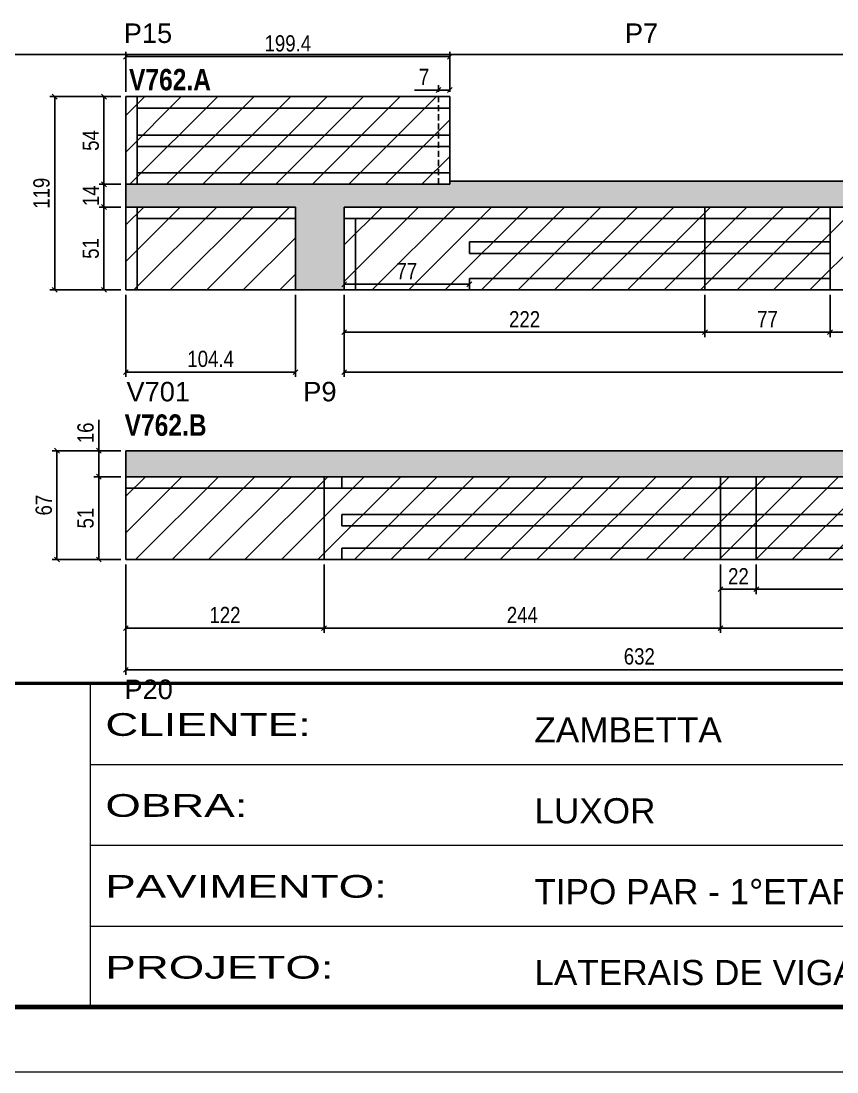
# Model space of a CAD drawing. Extents: x 3309 to 9563, y -2522 to 14608.
# Drawn here: x 3692 to 4194, y 7815 to 8462 of the extents above; entities that cross this region are included whole.
import ezdxf

# ---------------------------------------------------------------- set-up
doc = ezdxf.new("R2010")
doc.units = 0
doc.header["$PDMODE"] = 35
doc.header["$PDSIZE"] = -10
for name, pattern in [('CONTINUO', [0]), ('DASHED', [0.75, 0.5, -0.25]), ('HIDDEN', [0.375, 0.25, -0.125])]:
    doc.linetypes.add(name, pattern=pattern)
for name, color, linetype in [('5', 5, 'Continuous'), ('COTA', 241, 'Continuous'), ('NOMENCLATURA', 7, 'Continuous'), ('Painéis', 200, 'Continuous'), ('SARR_2.2x7', 40, 'Continuous')]:
    doc.layers.add(name, color=color, linetype=linetype)
for name, color, linetype, lineweight in [('Folhas', 255, 'Continuous', 9), ('Hachura', 251, 'Continuous', 9), ('SARRAFO DE PRESSAO', 251, 'DASHED', 9)]:
    doc.layers.add(name, color=color, linetype=linetype, lineweight=lineweight)
doc.styles.add('ARIAL', font='arial.ttf')
doc.styles.add('COTA TECNICA', font='techl___.ttf', dxfattribs={"height": 10})
doc.styles.get("Standard").update_dxf_attribs({"font": 'arial.ttf'})
doc.styles.add('TECNICA', font='techb___.ttf', dxfattribs={"height": 10})
doc.styles.add('Tecnologia', font='')
doc.styles.get('Tecnologia').set_extended_font_data('Forgotten Futurist')
doc.dimstyles.new('PAINEL', dxfattribs={"dimtxt": 10, "dimasz": 3, "dimexe": 3, "dimexo": 3, "dimgap": 3, "dimtad": 1, "dimdec": 1, "dimzin": 12, "dimdsep": 46, "dimtxsty": 'COTA TECNICA', "dimblk1": 'OBLIQUE', "dimblk2": 'OBLIQUE', "dimsah": 1, "dimcen": 0.9, "dimclrd": 4, "dimclre": 4, "dimclrt": 240, "dimadec": 1, "dimazin": 3, "dimtfac": 1, "dimtdec": 1, "dimtmove": 0, "dimatfit": 3, "dimfxl": 1, "dimtolj": 1, "dimtzin": 12, "dimarcsym": 0})

# ---------------------------------------------------------------- blocks, each defined once
blk = doc.blocks.new('9999999999')
at = {"color": 30, "linetype": 'CONTINUO'}
for p, q in [((98564.56, 34230.21), (98564.56, 34429.45)), ((98564.56, 34379.64), (99583.98, 34379.64)), ((98564.56, 34329.83), (99487.98, 34329.83)), ((98564.56, 34280.02), (99487.98, 34280.02))]:
    blk.add_line(p, q, dxfattribs=at)
at = {"color": 30, "linetype": 'CONTINUO', "const_width": 2}
blk.add_lwpolyline([(99583.98, 34230.21), (99583.98, 34414.45, 0.414214), (99568.98, 34429.45), (98228.98, 34429.45, 0.414214), (98213.98, 34414.45), (98213.98, 34245.21, 0.414214), (98228.98, 34230.21), (99583.98, 34230.21)], format="xyb", dxfattribs=at)
at = {"layer": 'Folhas'}
blk.add_lwpolyline([(98138.98, 34190.21), (99623.98, 34190.21), (99623.98, 35240.21), (98138.98, 35240.21)], close=True, dxfattribs=at)
at = {"layer": 'Folhas', "color": 30, "const_width": 3}
blk.add_lwpolyline([(98213.98, 34230.21), (99583.98, 34230.21), (99583.98, 35200.21), (98213.98, 35200.21)], close=True, dxfattribs=at)
at = {"color": 7, "linetype": 'Continuous', "ltscale": 5, "style": 'ARIAL'}
for s, height, p in [('ZAMBETTA', 15.483, (98837.68, 34393.13)), ('LUXOR', 15.483, (98837.68, 34343.32)), ('TIPO PAR - 1°ETAPA', 15.4829, (98837.68, 34293.51)), ('LATERAIS DE VIGAS', 15.4829, (98837.68, 34243.7))]:
    blk.add_text(s, height=height, dxfattribs=at).set_placement(p)
at = {"layer": 'Folhas', "color": 7, "style": 'Tecnologia', "width": 1.5}
for s, p in [('CLIENTE:', (98573.65, 34397.17)), ('OBRA:', (98573.65, 34347.31)), ('PAVIMENTO:', (98573.65, 34297.5)), ('PROJETO:', (98573.65, 34247.69))]:
    blk.add_text(s, height=14, dxfattribs=at).set_placement(p)
blk = doc.blocks.new('_Oblique')
at = {"color": 0, "linetype": 'ByBlock', "lineweight": -2}
blk.add_line((-0.5, -0.5), (0.5, 0.5), dxfattribs=at)
blk = doc.blocks.new('*D2609')
at = {"layer": 'COTA', "color": 4, "lineweight": -2, "transparency": 16777216}
for p, q in [((3756.64, 8127.54), (3756.64, 8059.6)), ((4388.64, 8127.54), (4388.64, 8059.6)), ((4388.64, 8062.6), (3756.64, 8062.6))]:
    blk.add_line(p, q, dxfattribs=at)
at = {"layer": 'Defpoints', "color": 0, "transparency": 16777216}
for p in [(3756.64, 8130.54), (4388.64, 8130.54), (3756.64, 8062.6)]:
    blk.add_point(p, dxfattribs=at)
at = {"layer": 'COTA', "color": 4, "lineweight": -2, "transparency": 16777216, "xscale": 3, "yscale": 3, "zscale": 3, "rotation": 180}
blk.add_blockref('_Oblique', (3756.64, 8062.6), dxfattribs=at)
at = {"layer": 'COTA', "color": 4, "lineweight": -2, "transparency": 16777216, "xscale": 3, "yscale": 3, "zscale": 3}
blk.add_blockref('_Oblique', (4388.64, 8062.6), dxfattribs=at)
at = {"layer": 'COTA', "color": 240, "transparency": 16777216, "insert": (4072.64, 8070.82), "char_height": 10, "attachment_point": 5, "style": 'COTA TECNICA'}
blk.add_mtext('\\A1;632', dxfattribs=at)
blk = doc.blocks.new('*D2601')
at = {"layer": 'COTA', "color": 4, "lineweight": -2, "transparency": 16777216}
for p, q in [((4144.64, 8127.54), (4144.64, 8109.27)), ((4388.64, 8127.54), (4388.64, 8109.27)), ((4388.64, 8112.27), (4144.64, 8112.27))]:
    blk.add_line(p, q, dxfattribs=at)
at = {"layer": 'Defpoints', "color": 0, "transparency": 16777216}
for p in [(4144.64, 8130.54), (4388.64, 8130.54), (4144.64, 8112.27)]:
    blk.add_point(p, dxfattribs=at)
at = {"layer": 'COTA', "color": 4, "lineweight": -2, "transparency": 16777216, "xscale": 3, "yscale": 3, "zscale": 3, "rotation": 180}
blk.add_blockref('_Oblique', (4144.64, 8112.27), dxfattribs=at)
at = {"layer": 'COTA', "color": 4, "lineweight": -2, "transparency": 16777216, "xscale": 3, "yscale": 3, "zscale": 3}
blk.add_blockref('_Oblique', (4388.64, 8112.27), dxfattribs=at)
at = {"layer": 'COTA', "color": 240, "transparency": 16777216, "insert": (4266.64, 8120.35), "char_height": 10, "attachment_point": 5, "style": 'COTA TECNICA'}
blk.add_mtext('\\A1;244', dxfattribs=at)
blk = doc.blocks.new('*D2583')
at = {"layer": 'COTA', "color": 4, "lineweight": -2, "transparency": 16777216}
for p, q in [((3878.64, 8127.54), (3878.64, 8085.31)), ((4122.64, 8127.54), (4122.64, 8085.31)), ((4122.64, 8088.31), (3878.64, 8088.31))]:
    blk.add_line(p, q, dxfattribs=at)
at = {"layer": 'Defpoints', "color": 0, "transparency": 16777216}
for p in [(3878.64, 8130.54), (4122.64, 8130.54), (3878.64, 8088.31)]:
    blk.add_point(p, dxfattribs=at)
at = {"layer": 'COTA', "color": 4, "lineweight": -2, "transparency": 16777216, "xscale": 3, "yscale": 3, "zscale": 3, "rotation": 180}
blk.add_blockref('_Oblique', (3878.64, 8088.31), dxfattribs=at)
at = {"layer": 'COTA', "color": 4, "lineweight": -2, "transparency": 16777216, "xscale": 3, "yscale": 3, "zscale": 3}
blk.add_blockref('_Oblique', (4122.64, 8088.31), dxfattribs=at)
at = {"layer": 'COTA', "color": 240, "transparency": 16777216, "insert": (4000.64, 8096.39), "char_height": 10, "attachment_point": 5, "style": 'COTA TECNICA'}
blk.add_mtext('\\A1;244', dxfattribs=at)
blk = doc.blocks.new('*D2602')
at = {"layer": 'COTA', "color": 4, "lineweight": -2, "transparency": 16777216}
for p, q in [((4122.64, 8127.54), (4122.64, 8109.27)), ((4144.64, 8127.54), (4144.64, 8109.27)), ((4144.64, 8112.27), (4122.64, 8112.27))]:
    blk.add_line(p, q, dxfattribs=at)
at = {"layer": 'Defpoints', "color": 0, "transparency": 16777216}
for p in [(4122.64, 8130.54), (4144.64, 8130.54), (4122.64, 8112.27)]:
    blk.add_point(p, dxfattribs=at)
at = {"layer": 'COTA', "color": 4, "lineweight": -2, "transparency": 16777216, "xscale": 3, "yscale": 3, "zscale": 3, "rotation": 180}
blk.add_blockref('_Oblique', (4122.64, 8112.27), dxfattribs=at)
at = {"layer": 'COTA', "color": 4, "lineweight": -2, "transparency": 16777216, "xscale": 3, "yscale": 3, "zscale": 3}
blk.add_blockref('_Oblique', (4144.64, 8112.27), dxfattribs=at)
at = {"layer": 'COTA', "color": 240, "transparency": 16777216, "insert": (4133.64, 8120.27), "char_height": 10, "attachment_point": 5, "style": 'COTA TECNICA'}
blk.add_mtext('\\A1;22', dxfattribs=at)
blk = doc.blocks.new('*D2603')
at = {"layer": 'COTA', "color": 4, "lineweight": -2, "transparency": 16777216}
for p, q in [((3753.64, 8181.54), (3736.99, 8181.54)), ((3739.99, 8181.54), (3739.99, 8130.54)), ((3753.64, 8130.54), (3736.99, 8130.54))]:
    blk.add_line(p, q, dxfattribs=at)
at = {"layer": 'Defpoints', "color": 0, "transparency": 16777216}
for p in [(3756.64, 8181.54), (3739.99, 8130.54), (3756.64, 8130.54)]:
    blk.add_point(p, dxfattribs=at)
at = {"layer": 'COTA', "color": 4, "lineweight": -2, "transparency": 16777216, "xscale": 3, "yscale": 3, "zscale": 3}
for p, rotation in [((3739.99, 8181.54), 90), ((3739.99, 8130.54), 270)]:
    blk.add_blockref('_Oblique', p, dxfattribs=dict(at, rotation=rotation))
at = {"layer": 'COTA', "color": 240, "transparency": 16777216, "insert": (3731.88, 8156.04), "char_height": 10, "attachment_point": 5, "rotation": 90, "style": 'COTA TECNICA'}
blk.add_mtext('\\A1;51', dxfattribs=at)
blk = doc.blocks.new('*D2604')
at = {"layer": 'COTA', "color": 4, "lineweight": -2, "transparency": 16777216}
for p, q in [((3739.99, 8197.54), (3739.99, 8216.55)), ((3753.64, 8197.54), (3736.99, 8197.54)), ((3739.99, 8181.54), (3739.99, 8197.54)), ((3753.64, 8181.54), (3736.99, 8181.54))]:
    blk.add_line(p, q, dxfattribs=at)
at = {"layer": 'Defpoints', "color": 0, "transparency": 16777216}
for p in [(3739.99, 8197.54), (3756.64, 8197.54), (3756.64, 8181.54)]:
    blk.add_point(p, dxfattribs=at)
at = {"layer": 'COTA', "color": 4, "lineweight": -2, "transparency": 16777216, "xscale": 3, "yscale": 3, "zscale": 3}
for p, rotation in [((3739.99, 8197.54), 90), ((3739.99, 8181.54), 270)]:
    blk.add_blockref('_Oblique', p, dxfattribs=dict(at, rotation=rotation))
at = {"layer": 'COTA', "color": 240, "transparency": 16777216, "insert": (3731.89, 8208.55), "char_height": 10, "attachment_point": 5, "rotation": 90, "style": 'COTA TECNICA'}
blk.add_mtext('\\A1;16', dxfattribs=at)
blk = doc.blocks.new('*D2605')
at = {"layer": 'COTA', "color": 4, "lineweight": -2, "transparency": 16777216}
for p, q in [((3753.64, 8197.54), (3711.28, 8197.54)), ((3714.28, 8130.54), (3714.28, 8197.54)), ((3753.64, 8130.54), (3711.28, 8130.54))]:
    blk.add_line(p, q, dxfattribs=at)
at = {"layer": 'Defpoints', "color": 0, "transparency": 16777216}
for p in [(3714.28, 8197.54), (3756.64, 8197.54), (3756.64, 8130.54)]:
    blk.add_point(p, dxfattribs=at)
at = {"layer": 'COTA', "color": 4, "lineweight": -2, "transparency": 16777216, "xscale": 3, "yscale": 3, "zscale": 3}
for p, rotation in [((3714.28, 8197.54), 90), ((3714.28, 8130.54), 270)]:
    blk.add_blockref('_Oblique', p, dxfattribs=dict(at, rotation=rotation))
at = {"layer": 'COTA', "color": 240, "transparency": 16777216, "insert": (3706.18, 8164.04), "char_height": 10, "attachment_point": 5, "rotation": 90, "style": 'COTA TECNICA'}
blk.add_mtext('\\A1;67', dxfattribs=at)
blk = doc.blocks.new('*D2606')
at = {"layer": 'COTA', "color": 4, "lineweight": -2, "transparency": 16777216}
for p, q in [((4122.64, 8127.54), (4122.64, 8085.31)), ((4388.64, 8127.54), (4388.64, 8085.31)), ((4122.64, 8088.31), (4388.64, 8088.31))]:
    blk.add_line(p, q, dxfattribs=at)
at = {"layer": 'Defpoints', "color": 0, "transparency": 16777216}
for p in [(4122.64, 8130.54), (4388.64, 8130.54), (4388.64, 8088.31)]:
    blk.add_point(p, dxfattribs=at)
at = {"layer": 'COTA', "color": 4, "lineweight": -2, "transparency": 16777216, "xscale": 3, "yscale": 3, "zscale": 3, "rotation": 180}
blk.add_blockref('_Oblique', (4122.64, 8088.31), dxfattribs=at)
at = {"layer": 'COTA', "color": 4, "lineweight": -2, "transparency": 16777216, "xscale": 3, "yscale": 3, "zscale": 3}
blk.add_blockref('_Oblique', (4388.64, 8088.31), dxfattribs=at)
at = {"layer": 'COTA', "color": 240, "transparency": 16777216, "insert": (4255.64, 8096.41), "char_height": 10, "attachment_point": 5, "style": 'COTA TECNICA'}
blk.add_mtext('\\A1;266', dxfattribs=at)
blk = doc.blocks.new('*D2607')
at = {"layer": 'COTA', "color": 4, "lineweight": -2, "transparency": 16777216}
for p, q in [((3756.64, 8127.54), (3756.64, 8085.31)), ((3878.64, 8127.54), (3878.64, 8085.31)), ((3756.64, 8088.31), (3878.64, 8088.31))]:
    blk.add_line(p, q, dxfattribs=at)
at = {"layer": 'Defpoints', "color": 0, "transparency": 16777216}
for p in [(3756.64, 8130.54), (3878.64, 8130.54), (3878.64, 8088.31)]:
    blk.add_point(p, dxfattribs=at)
at = {"layer": 'COTA', "color": 4, "lineweight": -2, "transparency": 16777216, "xscale": 3, "yscale": 3, "zscale": 3, "rotation": 180}
blk.add_blockref('_Oblique', (3756.64, 8088.31), dxfattribs=at)
at = {"layer": 'COTA', "color": 4, "lineweight": -2, "transparency": 16777216, "xscale": 3, "yscale": 3, "zscale": 3}
blk.add_blockref('_Oblique', (3878.64, 8088.31), dxfattribs=at)
at = {"layer": 'COTA', "color": 240, "transparency": 16777216, "insert": (3817.64, 8096.37), "char_height": 10, "attachment_point": 5, "style": 'COTA TECNICA'}
blk.add_mtext('\\A1;122', dxfattribs=at)
blk = doc.blocks.new('*D2741')
at = {"layer": 'COTA', "color": 4, "lineweight": -2, "transparency": 16777216}
for p, q in [((3891.04, 8293.58), (3891.04, 8242.95)), ((4614.04, 8293.58), (4614.04, 8242.95)), ((3891.04, 8245.95), (4614.04, 8245.95))]:
    blk.add_line(p, q, dxfattribs=at)
at = {"layer": 'Defpoints', "color": 0, "transparency": 16777216}
for p in [(3891.04, 8296.58), (4614.04, 8296.58), (4614.04, 8245.95)]:
    blk.add_point(p, dxfattribs=at)
at = {"layer": 'COTA', "color": 4, "lineweight": -2, "transparency": 16777216, "xscale": 3, "yscale": 3, "zscale": 3, "rotation": 180}
blk.add_blockref('_Oblique', (3891.04, 8245.95), dxfattribs=at)
at = {"layer": 'COTA', "color": 4, "lineweight": -2, "transparency": 16777216, "xscale": 3, "yscale": 3, "zscale": 3}
blk.add_blockref('_Oblique', (4614.04, 8245.95), dxfattribs=at)
at = {"layer": 'COTA', "color": 240, "transparency": 16777216, "insert": (4252.54, 8254.17), "char_height": 10, "attachment_point": 5, "style": 'COTA TECNICA'}
blk.add_mtext('\\A1;723', dxfattribs=at)
blk = doc.blocks.new('*D2748')
at = {"layer": 'COTA', "color": 4, "lineweight": -2, "transparency": 16777216}
for p, q in [((3891.04, 8299.58), (3891.04, 8303.05)), ((3968.04, 8300.05), (3891.04, 8300.05)), ((3968.04, 8299.58), (3968.04, 8303.05))]:
    blk.add_line(p, q, dxfattribs=at)
at = {"layer": 'Defpoints', "color": 0, "transparency": 16777216}
for p in [(3891.04, 8300.05), (3891.04, 8296.58), (3968.04, 8296.58)]:
    blk.add_point(p, dxfattribs=at)
at = {"layer": 'COTA', "color": 4, "lineweight": -2, "transparency": 16777216, "xscale": 3, "yscale": 3, "zscale": 3, "rotation": 180}
blk.add_blockref('_Oblique', (3891.04, 8300.05), dxfattribs=at)
at = {"layer": 'COTA', "color": 4, "lineweight": -2, "transparency": 16777216, "xscale": 3, "yscale": 3, "zscale": 3}
blk.add_blockref('_Oblique', (3968.04, 8300.05), dxfattribs=at)
at = {"layer": 'COTA', "color": 240, "transparency": 16777216, "insert": (3929.54, 8308.12), "char_height": 10, "attachment_point": 5, "style": 'COTA TECNICA'}
blk.add_mtext('\\A1;77', dxfattribs=at)
blk = doc.blocks.new('*D2750')
at = {"layer": 'COTA', "color": 4, "lineweight": -2, "transparency": 16777216}
for p, q in [((4190.04, 8293.58), (4190.04, 8267.52)), ((4402.04, 8293.58), (4402.04, 8267.52)), ((4402.04, 8270.52), (4190.04, 8270.52))]:
    blk.add_line(p, q, dxfattribs=at)
at = {"layer": 'Defpoints', "color": 0, "transparency": 16777216}
for p in [(4190.04, 8296.58), (4402.04, 8296.58), (4190.04, 8270.52)]:
    blk.add_point(p, dxfattribs=at)
at = {"layer": 'COTA', "color": 4, "lineweight": -2, "transparency": 16777216, "xscale": 3, "yscale": 3, "zscale": 3, "rotation": 180}
blk.add_blockref('_Oblique', (4190.04, 8270.52), dxfattribs=at)
at = {"layer": 'COTA', "color": 4, "lineweight": -2, "transparency": 16777216, "xscale": 3, "yscale": 3, "zscale": 3}
blk.add_blockref('_Oblique', (4402.04, 8270.52), dxfattribs=at)
at = {"layer": 'COTA', "color": 240, "transparency": 16777216, "insert": (4296.04, 8278.58), "char_height": 10, "attachment_point": 5, "style": 'COTA TECNICA'}
blk.add_mtext('\\A1;212', dxfattribs=at)
blk = doc.blocks.new('*D2751')
at = {"layer": 'COTA', "color": 4, "lineweight": -2, "transparency": 16777216}
for p, q in [((4113.04, 8293.58), (4113.04, 8267.52)), ((4190.04, 8293.58), (4190.04, 8267.52)), ((4190.04, 8270.52), (4113.04, 8270.52))]:
    blk.add_line(p, q, dxfattribs=at)
at = {"layer": 'Defpoints', "color": 0, "transparency": 16777216}
for p in [(4113.04, 8296.58), (4190.04, 8296.58), (4113.04, 8270.52)]:
    blk.add_point(p, dxfattribs=at)
at = {"layer": 'COTA', "color": 4, "lineweight": -2, "transparency": 16777216, "xscale": 3, "yscale": 3, "zscale": 3, "rotation": 180}
blk.add_blockref('_Oblique', (4113.04, 8270.52), dxfattribs=at)
at = {"layer": 'COTA', "color": 4, "lineweight": -2, "transparency": 16777216, "xscale": 3, "yscale": 3, "zscale": 3}
blk.add_blockref('_Oblique', (4190.04, 8270.52), dxfattribs=at)
at = {"layer": 'COTA', "color": 240, "transparency": 16777216, "insert": (4151.54, 8278.6), "char_height": 10, "attachment_point": 5, "style": 'COTA TECNICA'}
blk.add_mtext('\\A1;77', dxfattribs=at)
blk = doc.blocks.new('*D2752')
at = {"layer": 'COTA', "color": 4, "lineweight": -2, "transparency": 16777216}
for p, q in [((3891.04, 8293.58), (3891.04, 8267.52)), ((4113.04, 8293.58), (4113.04, 8267.52)), ((4113.04, 8270.52), (3891.04, 8270.52))]:
    blk.add_line(p, q, dxfattribs=at)
at = {"layer": 'Defpoints', "color": 0, "transparency": 16777216}
for p in [(3891.04, 8296.58), (4113.04, 8296.58), (3891.04, 8270.52)]:
    blk.add_point(p, dxfattribs=at)
at = {"layer": 'COTA', "color": 4, "lineweight": -2, "transparency": 16777216, "xscale": 3, "yscale": 3, "zscale": 3, "rotation": 180}
blk.add_blockref('_Oblique', (3891.04, 8270.52), dxfattribs=at)
at = {"layer": 'COTA', "color": 4, "lineweight": -2, "transparency": 16777216, "xscale": 3, "yscale": 3, "zscale": 3}
blk.add_blockref('_Oblique', (4113.04, 8270.52), dxfattribs=at)
at = {"layer": 'COTA', "color": 240, "transparency": 16777216, "insert": (4002.04, 8278.52), "char_height": 10, "attachment_point": 5, "style": 'COTA TECNICA'}
blk.add_mtext('\\A1;222', dxfattribs=at)
blk = doc.blocks.new('*D2753')
at = {"layer": 'COTA', "color": 4, "lineweight": -2, "transparency": 16777216}
for p, q in [((3756.64, 8293.58), (3756.64, 8242.95)), ((3861.04, 8293.58), (3861.04, 8242.95)), ((3756.64, 8245.95), (3861.04, 8245.95))]:
    blk.add_line(p, q, dxfattribs=at)
at = {"layer": 'Defpoints', "color": 0, "transparency": 16777216}
for p in [(3756.64, 8296.58), (3861.04, 8296.58), (3861.04, 8245.95)]:
    blk.add_point(p, dxfattribs=at)
at = {"layer": 'COTA', "color": 4, "lineweight": -2, "transparency": 16777216, "xscale": 3, "yscale": 3, "zscale": 3, "rotation": 180}
blk.add_blockref('_Oblique', (3756.64, 8245.95), dxfattribs=at)
at = {"layer": 'COTA', "color": 4, "lineweight": -2, "transparency": 16777216, "xscale": 3, "yscale": 3, "zscale": 3}
blk.add_blockref('_Oblique', (3861.04, 8245.95), dxfattribs=at)
at = {"layer": 'COTA', "color": 240, "transparency": 16777216, "insert": (3808.84, 8254.05), "char_height": 10, "attachment_point": 5, "style": 'COTA TECNICA'}
blk.add_mtext('\\A1;104.4', dxfattribs=at)
blk = doc.blocks.new('*D2754')
at = {"layer": 'COTA', "color": 4, "lineweight": -2, "transparency": 16777216}
for p, q in [((3753.64, 8347.58), (3740.2, 8347.58)), ((3743.2, 8347.58), (3743.2, 8296.58)), ((3753.64, 8296.58), (3740.2, 8296.58))]:
    blk.add_line(p, q, dxfattribs=at)
at = {"layer": 'Defpoints', "color": 0, "transparency": 16777216}
for p in [(3756.64, 8347.58), (3743.2, 8296.58), (3756.64, 8296.58)]:
    blk.add_point(p, dxfattribs=at)
at = {"layer": 'COTA', "color": 4, "lineweight": -2, "transparency": 16777216, "xscale": 3, "yscale": 3, "zscale": 3}
for p, rotation in [((3743.2, 8347.58), 90), ((3743.2, 8296.58), 270)]:
    blk.add_blockref('_Oblique', p, dxfattribs=dict(at, rotation=rotation))
at = {"layer": 'COTA', "color": 240, "transparency": 16777216, "insert": (3735.09, 8322.08), "char_height": 10, "attachment_point": 5, "rotation": 90, "style": 'COTA TECNICA'}
blk.add_mtext('\\A1;51', dxfattribs=at)
blk = doc.blocks.new('*D2755')
at = {"layer": 'COTA', "color": 4, "lineweight": -2, "transparency": 16777216}
for p, q in [((3753.64, 8361.58), (3740.2, 8361.58)), ((3743.2, 8347.58), (3743.2, 8361.58)), ((3753.64, 8347.58), (3740.2, 8347.58))]:
    blk.add_line(p, q, dxfattribs=at)
at = {"layer": 'Defpoints', "color": 0, "transparency": 16777216}
for p in [(3743.2, 8361.58), (3756.64, 8361.58), (3756.64, 8347.58)]:
    blk.add_point(p, dxfattribs=at)
at = {"layer": 'COTA', "color": 4, "lineweight": -2, "transparency": 16777216, "xscale": 3, "yscale": 3, "zscale": 3}
for p, rotation in [((3743.2, 8361.58), 90), ((3743.2, 8347.58), 270)]:
    blk.add_blockref('_Oblique', p, dxfattribs=dict(at, rotation=rotation))
at = {"layer": 'COTA', "color": 240, "transparency": 16777216, "insert": (3735.13, 8354.58), "char_height": 10, "attachment_point": 5, "rotation": 90, "style": 'COTA TECNICA'}
blk.add_mtext('\\A1;14', dxfattribs=at)
blk = doc.blocks.new('*D2756')
at = {"layer": 'COTA', "color": 4, "lineweight": -2, "transparency": 16777216}
for p, q in [((3753.64, 8415.58), (3740.2, 8415.58)), ((3743.2, 8361.58), (3743.2, 8415.58)), ((3753.64, 8361.58), (3740.2, 8361.58))]:
    blk.add_line(p, q, dxfattribs=at)
at = {"layer": 'Defpoints', "color": 0, "transparency": 16777216}
for p in [(3743.2, 8415.58), (3756.64, 8415.58), (3756.64, 8361.58)]:
    blk.add_point(p, dxfattribs=at)
at = {"layer": 'COTA', "color": 4, "lineweight": -2, "transparency": 16777216, "xscale": 3, "yscale": 3, "zscale": 3}
for p, rotation in [((3743.2, 8415.58), 90), ((3743.2, 8361.58), 270)]:
    blk.add_blockref('_Oblique', p, dxfattribs=dict(at, rotation=rotation))
at = {"layer": 'COTA', "color": 240, "transparency": 16777216, "insert": (3735.09, 8388.58), "char_height": 10, "attachment_point": 5, "rotation": 90, "style": 'COTA TECNICA'}
blk.add_mtext('\\A1;54', dxfattribs=at)
blk = doc.blocks.new('*D2757')
at = {"layer": 'COTA', "color": 4, "lineweight": -2, "transparency": 16777216}
for p, q in [((3753.64, 8415.58), (3709.87, 8415.58)), ((3712.87, 8296.58), (3712.87, 8415.58)), ((3753.64, 8296.58), (3709.87, 8296.58))]:
    blk.add_line(p, q, dxfattribs=at)
at = {"layer": 'Defpoints', "color": 0, "transparency": 16777216}
for p in [(3712.87, 8415.58), (3756.64, 8415.58), (3756.64, 8296.58)]:
    blk.add_point(p, dxfattribs=at)
at = {"layer": 'COTA', "color": 4, "lineweight": -2, "transparency": 16777216, "xscale": 3, "yscale": 3, "zscale": 3}
for p, rotation in [((3712.87, 8415.58), 90), ((3712.87, 8296.58), 270)]:
    blk.add_blockref('_Oblique', p, dxfattribs=dict(at, rotation=rotation))
at = {"layer": 'COTA', "color": 240, "transparency": 16777216, "insert": (3704.78, 8356.08), "char_height": 10, "attachment_point": 5, "rotation": 90, "style": 'COTA TECNICA'}
blk.add_mtext('\\A1;119', dxfattribs=at)
blk = doc.blocks.new('*D2758')
at = {"layer": 'COTA', "color": 4, "lineweight": -2, "transparency": 16777216}
for p, q in [((3756.64, 8418.58), (3756.64, 8443.21)), ((3756.64, 8440.21), (3956.04, 8440.21)), ((3956.04, 8418.58), (3956.04, 8443.21))]:
    blk.add_line(p, q, dxfattribs=at)
at = {"layer": 'Defpoints', "color": 0, "transparency": 16777216}
for p in [(3956.04, 8440.21), (3756.64, 8415.58), (3956.04, 8415.58)]:
    blk.add_point(p, dxfattribs=at)
at = {"layer": 'COTA', "color": 4, "lineweight": -2, "transparency": 16777216, "xscale": 3, "yscale": 3, "zscale": 3, "rotation": 180}
blk.add_blockref('_Oblique', (3756.64, 8440.21), dxfattribs=at)
at = {"layer": 'COTA', "color": 4, "lineweight": -2, "transparency": 16777216, "xscale": 3, "yscale": 3, "zscale": 3}
blk.add_blockref('_Oblique', (3956.04, 8440.21), dxfattribs=at)
at = {"layer": 'COTA', "color": 240, "transparency": 16777216, "insert": (3856.34, 8448.31), "char_height": 10, "attachment_point": 5, "style": 'COTA TECNICA'}
blk.add_mtext('\\A1;199.4', dxfattribs=at)
blk = doc.blocks.new('*D2759')
at = {"layer": 'COTA', "color": 4, "lineweight": -2, "transparency": 16777216}
for p, q in [((3949.04, 8419.65), (3934.31, 8419.65)), ((3949.04, 8418.58), (3949.04, 8422.65)), ((3956.04, 8419.65), (3949.04, 8419.65)), ((3956.04, 8418.58), (3956.04, 8422.65))]:
    blk.add_line(p, q, dxfattribs=at)
at = {"layer": 'Defpoints', "color": 0, "transparency": 16777216}
for p in [(3949.04, 8419.65), (3949.04, 8415.58), (3956.04, 8415.58)]:
    blk.add_point(p, dxfattribs=at)
at = {"layer": 'COTA', "color": 4, "lineweight": -2, "transparency": 16777216, "xscale": 3, "yscale": 3, "zscale": 3, "rotation": 180}
blk.add_blockref('_Oblique', (3949.04, 8419.65), dxfattribs=at)
at = {"layer": 'COTA', "color": 4, "lineweight": -2, "transparency": 16777216, "xscale": 3, "yscale": 3, "zscale": 3}
blk.add_blockref('_Oblique', (3956.04, 8419.65), dxfattribs=at)
at = {"layer": 'COTA', "color": 240, "transparency": 16777216, "insert": (3940.17, 8427.72), "char_height": 10, "attachment_point": 5, "style": 'COTA TECNICA'}
blk.add_mtext('\\A1;7', dxfattribs=at)

msp = doc.modelspace()

# ---------------------------------------------------------------- hatches: boundary and pattern name
at = {"layer": 'COTA'}
h = msp.add_hatch(dxfattribs=at)
h.set_pattern_fill('AR-CONC', color=256, scale=0.03)
h.set_pattern_definition([(50, (-6989.6153, -726.4246), (5.4655401, -0.4781726), [0.5715, -6.2865]), (355, (-6989.6153, -726.4246), (-1.0573026, 5.7317054), [0.4572, -5.0292175]), (100.451445, (-6989.16, -726.4644), (4.4082374, 5.2535326), [0.4857003, -5.3427073]), (46.1842, (-6989.615, -724.9006), (8.1323712, -1.2612698), [0.85725, -9.42975]), (96.63556, (-6988.9376, -725.006), (7.122124, 7.4227837), [0.7285507, -8.0140682]), (351.18415, (-6989.615, -724.9006), (7.122124, 7.4227837), [0.685799, -7.543792]), (21, (-6988.8533, -725.2816), (4.5484317, -3.067956), [0.5715, -6.2865]), (326, (-6988.8533, -725.2816), (1.8540609, 5.525639), [0.4572, -5.0292]), (71.451445, (-6988.474, -725.537), (6.4024926, 2.457683), [0.4857003, -5.3426981]), (37.5, (-6989.6153, -726.4246), (0.0926581, 2.53665117), [0, -4.96824, 0, -5.1054, 0, -5.04825]), (7.5, (-6989.6153, -726.4246), (2.0045899, 3.00541724), [0, -2.91084, 0, -4.85394, 0, -1.92405]), (327.5, (-6991.3145, -726.4246), (4.06771786, -0.17186232), [0, -1.905, 0, -5.9436, 0, -7.8867]), (317.5, (-6992.0765, -726.4246), (4.4438754, 0.7627947), [0, -2.4765, 0, -3.94716, 0, -5.6007])])
h.paths.add_polyline_path([(3891.04, 8347.58), (4614.04, 8347.58), (4614.04, 8363.58), (3956.04, 8363.58), (3956.04, 8361.58), (3756.64, 8361.58), (3756.64, 8347.58), (3861.04, 8347.58), (3861.04, 8296.58), (3891.04, 8296.58)])
h = msp.add_hatch(dxfattribs=at)
h.set_pattern_fill('AR-CONC', color=256, scale=0.03)
h.set_pattern_definition([(50, (156.739, -4007.6382), (5.46554, -0.4781726), [0.5715, -6.2865]), (355, (156.739, -4007.638), (-1.0573026, 5.7317054), [0.4572, -5.0292175]), (100.451445, (157.1943, -4007.678), (4.4082374, 5.2535326), [0.4857003, -5.3427073]), (46.1842, (156.739, -4006.114), (8.1323712, -1.26127), [0.85725, -9.42975]), (96.63556, (157.4165, -4006.219), (7.122124, 7.4227837), [0.7285507, -8.014068]), (351.18415, (156.739, -4006.114), (7.122124, 7.422784), [0.685799, -7.543792]), (21, (157.501, -4006.4952), (4.5484317, -3.067956), [0.5715, -6.2865]), (326, (157.501, -4006.495), (1.8540609, 5.525639), [0.4572, -5.0292]), (71.451445, (157.88, -4006.751), (6.4024926, 2.457683), [0.4857003, -5.3426981]), (37.5, (156.7388, -4007.6382), (0.0926581, 2.53665117), [0, -4.96824, 0, -5.1054, 0, -5.04825]), (7.5, (156.7388, -4007.6382), (2.0045899, 3.00541724), [0, -2.91084, 0, -4.85394, 0, -1.92405]), (327.5, (155.0395, -4007.6382), (4.06771786, -0.17186232), [0, -1.905, 0, -5.9436, 0, -7.8867]), (317.5, (154.2775, -4007.6382), (4.4438754, 0.7627947), [0, -2.4765, 0, -3.94716, 0, -5.6007])])
h.paths.add_polyline_path([(3756.64, 8197.54), (3756.64, 8181.54), (4388.64, 8181.54), (4388.64, 8197.54)])
at = {"layer": 'Hachura', "linetype": 'ByBlock'}
h = msp.add_hatch(dxfattribs=at)
h.set_pattern_fill('ANSI31', color=256, scale=5)
h.paths.add_polyline_path([(3956.04, 8415.58), (3756.64, 8415.58), (3756.64, 8361.58), (3956.04, 8361.58)])
h.paths.add_polyline_path([(3861.04, 8347.58), (3756.64, 8347.58), (3756.64, 8296.58), (3861.04, 8296.58)])
h = msp.add_hatch(dxfattribs=at)
h.set_pattern_fill('ANSI31', color=256, scale=5)
h.set_pattern_definition([(45, (-4656.1, -402.487), (-11.22532, 11.22532), [])])
h.paths.add_polyline_path([(4402.04, 8347.58), (3891.04, 8347.58), (3891.04, 8296.58), (4402.04, 8296.58)])
h.paths.add_polyline_path([(4614.04, 8347.58), (4402.04, 8347.58), (4402.04, 8296.58), (4614.04, 8296.58)])
h = msp.add_hatch(dxfattribs=at)
h.set_pattern_fill('ANSI31', color=256, scale=5)
h.set_pattern_definition([(45, (-4745.479, -355.094), (-11.22532, 11.22532), [])])
h.paths.add_polyline_path([(4122.64, 8181.54), (3756.64, 8181.54), (3756.64, 8130.54), (4122.64, 8130.54)])
h.paths.add_polyline_path([(4144.64, 8181.54), (4122.64, 8181.54), (4122.64, 8130.54), (4144.64, 8130.54)])
h.paths.add_polyline_path([(4388.64, 8181.54), (4144.64, 8181.54), (4144.64, 8130.54), (4388.64, 8130.54)])

# ---------------------------------------------------------------- linework, layer by layer
at = {"layer": 'COTA'}
for p, q in [((3384.37, 8441.49), (4754.37, 8441.49)), ((3756.64, 8347.58), (3756.64, 8361.58)), ((3956.04, 8363.58), (4614.04, 8363.58)), ((3968.04, 8326.08), (3968.04, 8319.08)), ((3968.04, 8303.58), (3968.04, 8296.58)), ((3891.04, 8296.58), (3861.04, 8296.58)), ((4388.64, 8197.54), (3756.64, 8197.54)), ((3756.64, 8197.54), (3756.64, 8181.54))]:
    msp.add_line(p, q, dxfattribs=at)
at = {"layer": 'Painéis', "linetype": 'ByBlock'}
for p, q in [((3756.64, 8361.58), (3756.64, 8415.58)), ((3756.64, 8415.58), (3956.04, 8415.58)), ((3956.04, 8415.58), (3956.04, 8361.58)), ((3756.64, 8361.58), (3956.04, 8361.58)), ((3861.04, 8347.58), (3756.64, 8347.58)), ((3756.64, 8347.58), (3756.64, 8296.58)), ((3861.04, 8296.58), (3861.04, 8347.58)), ((3891.04, 8347.58), (4614.04, 8347.58)), ((3891.04, 8296.58), (3891.04, 8347.58)), ((4113.04, 8296.58), (4113.04, 8347.58)), ((4190.04, 8347.58), (4190.04, 8296.58)), ((3756.64, 8296.58), (3861.04, 8296.58)), ((4614.04, 8296.58), (3891.04, 8296.58)), ((3756.64, 8130.54), (3756.64, 8181.54)), ((3756.64, 8181.54), (4388.64, 8181.54)), ((3878.64, 8130.54), (3878.64, 8181.54)), ((4122.64, 8130.54), (4122.64, 8181.54)), ((4144.64, 8181.54), (4144.64, 8130.54)), ((4388.64, 8130.54), (3756.64, 8130.54))]:
    msp.add_line(p, q, dxfattribs=at)
at = {"layer": 'SARR_2.2x7', "linetype": 'Continuous'}
for p, q in [((3763.64, 8361.58), (3763.64, 8415.58)), ((3763.64, 8408.58), (3956.04, 8408.58)), ((3763.64, 8391.94), (3956.04, 8391.94)), ((3763.64, 8384.94), (3956.04, 8384.94)), ((3763.64, 8368.58), (3956.04, 8368.58)), ((3763.64, 8347.58), (3763.64, 8296.58)), ((3861.04, 8340.58), (3763.64, 8340.58)), ((3891.04, 8340.58), (4113.04, 8340.58)), ((3898.04, 8296.58), (3898.04, 8340.58)), ((4113.04, 8340.58), (4190.04, 8340.58)), ((3968.04, 8326.08), (4113.04, 8326.08)), ((4113.04, 8326.08), (4190.04, 8326.08)), ((3968.04, 8319.08), (4113.04, 8319.08)), ((4113.04, 8319.08), (4190.04, 8319.08)), ((3968.04, 8303.58), (4113.04, 8303.58)), ((4113.04, 8303.58), (4190.04, 8303.58)), ((3889.64, 8174.54), (3889.64, 8181.54)), ((3878.64, 8174.54), (3756.64, 8174.54)), ((3889.64, 8174.54), (3878.64, 8174.54)), ((4122.64, 8174.54), (3889.64, 8174.54)), ((4381.64, 8174.54), (4122.64, 8174.54)), ((3889.64, 8151.37), (3889.64, 8158.37)), ((4122.64, 8158.37), (3889.64, 8158.37)), ((4381.64, 8158.37), (4122.64, 8158.37)), ((4122.64, 8151.37), (3889.64, 8151.37)), ((4381.64, 8151.37), (4122.64, 8151.37)), ((3889.64, 8130.54), (3889.64, 8137.54)), ((4122.64, 8137.54), (3889.64, 8137.54)), ((4381.64, 8137.54), (4122.64, 8137.54))]:
    msp.add_line(p, q, dxfattribs=at)
at = {"layer": 'SARR_2.2x7', "linetype": 'HIDDEN', "ltscale": 15}
msp.add_line((3949.04, 8361.58), (3949.04, 8415.58), dxfattribs=at)

# ---------------------------------------------------------------- block references
at = {"layer": 'SARRAFO DE PRESSAO', "color": 6, "linetype": 'ByBlock'}
msp.add_blockref('9999999999', (-94829.61, -26375.22), dxfattribs=at)

# ---------------------------------------------------------------- texts
at = {"layer": '5', "linetype": 'Continuous'}
for s, rotation, p in [('P15', 0.00004, (3755.35, 8448.64)), ('P7', 359.99996, (4063.76, 8448.64)), ('V701', 359.99996, (3757.02, 8227.94)), ('P9', 359.99996, (3865.82, 8227.94)), ('P20', 359.99996, (3755.77, 8044.59))]:
    msp.add_text(s, height=12, rotation=rotation, dxfattribs=at).set_placement(p)
at = {"layer": 'NOMENCLATURA', "style": 'TECNICA'}
for s, p in [('V762.A', (3758.61, 8419.46)), ('V762.B', (3755.92, 8206.73))]:
    msp.add_text(s, height=13.2, dxfattribs=at).set_placement(p)

# ---------------------------------------------------------------- dimensions: what is measured, and where the dimension line sits
at = {"layer": 'COTA'}
for base, p1, p2, angle, picture, middle in [((3956.04, 8440.21), (3756.64, 8415.58), (3956.04, 8415.58), 180, '*D2758', (3856.34, 8448.31)), ((3949.04, 8419.65), (3956.04, 8415.58), (3949.04, 8415.58), 180, '*D2759', (3940.17, 8427.72)), ((3712.87, 8415.58), (3756.64, 8296.58), (3756.64, 8415.58), 90, '*D2757', (3704.78, 8356.08)), ((3743.2, 8415.58), (3756.64, 8361.58), (3756.64, 8415.58), 90, '*D2756', (3735.09, 8388.58)), ((3743.2, 8296.58), (3756.64, 8347.58), (3756.64, 8296.58), 90, '*D2754', (3735.09, 8322.08)), ((3891.04, 8300.05), (3968.04, 8296.58), (3891.04, 8296.58), 180, '*D2748', (3929.54, 8308.12)), ((3861.04, 8245.95), (3756.64, 8296.58), (3861.04, 8296.58), 180, '*D2753', (3808.84, 8254.05)), ((4614.04, 8245.95), (3891.04, 8296.58), (4614.04, 8296.58), 180, '*D2741', (4252.54, 8254.17)), ((3739.99, 8197.54), (3756.64, 8181.54), (3756.64, 8197.54), 90, '*D2604', (3731.89, 8208.55)), ((3714.28, 8197.54), (3756.64, 8130.54), (3756.64, 8197.54), 90, '*D2605', (3706.18, 8164.04)), ((3739.99, 8130.54), (3756.64, 8181.54), (3756.64, 8130.54), 90, '*D2603', (3731.88, 8156.04)), ((4122.64, 8112.27), (4144.64, 8130.54), (4122.64, 8130.54), 180, '*D2602', (4133.64, 8120.27)), ((4144.64, 8112.27), (4388.64, 8130.54), (4144.64, 8130.54), 180, '*D2601', (4266.64, 8120.35))]:
    dim = msp.add_linear_dim(base=base, p1=p1, p2=p2, angle=angle, dimstyle='PAINEL', dxfattribs=at)
    dim.commit()
    dim.dimension.update_dxf_attribs({"geometry": picture, "text_midpoint": middle})
dim = msp.add_linear_dim(base=(3743.2, 8361.58), p1=(3756.64, 8347.58), p2=(3756.64, 8361.58), angle=90, dimstyle='PAINEL', dxfattribs=at)
dim.commit()
dim.dimension.update_dxf_attribs({"geometry": '*D2755', "text_midpoint": (3743.2, 8354.58), "dimtype": 160})
for base, p1, p2, picture, middle in [((3891.04, 8270.52), (4113.04, 8296.58), (3891.04, 8296.58), '*D2752', (4002.04, 8278.52)), ((4113.04, 8270.52), (4190.04, 8296.58), (4113.04, 8296.58), '*D2751', (4151.54, 8278.6)), ((4190.04, 8270.52), (4402.04, 8296.58), (4190.04, 8296.58), '*D2750', (4296.04, 8278.58))]:
    dim = msp.add_linear_dim(base=base, p1=p1, p2=p2, dimstyle='PAINEL', override={"dimtmove": 1}, dxfattribs=at)
    dim.commit()
    dim.dimension.update_dxf_attribs({"geometry": picture, "text_midpoint": middle})
for base, p1, p2, picture, middle in [((3756.64, 8062.6), (4388.64, 8130.54), (3756.64, 8130.54), '*D2609', (4072.64, 8070.82)), ((3878.64, 8088.31), (3756.64, 8130.54), (3878.64, 8130.54), '*D2607', (3817.64, 8096.37)), ((4388.64, 8088.31), (4122.64, 8130.54), (4388.64, 8130.54), '*D2606', (4255.64, 8096.41))]:
    dim = msp.add_linear_dim(base=base, p1=p1, p2=p2, dimstyle='PAINEL', dxfattribs=at)
    dim.commit()
    dim.dimension.update_dxf_attribs({"geometry": picture, "text_midpoint": middle})
dim = msp.add_linear_dim(base=(3878.64, 8088.31), p1=(4122.64, 8130.54), p2=(3878.64, 8130.54), angle=180, dimstyle='PAINEL', override={"dimtmove": 1}, dxfattribs=at)
dim.commit()
dim.dimension.update_dxf_attribs({"geometry": '*D2583', "text_midpoint": (4000.64, 8096.39)})

doc.saveas('drawing.dxf')
